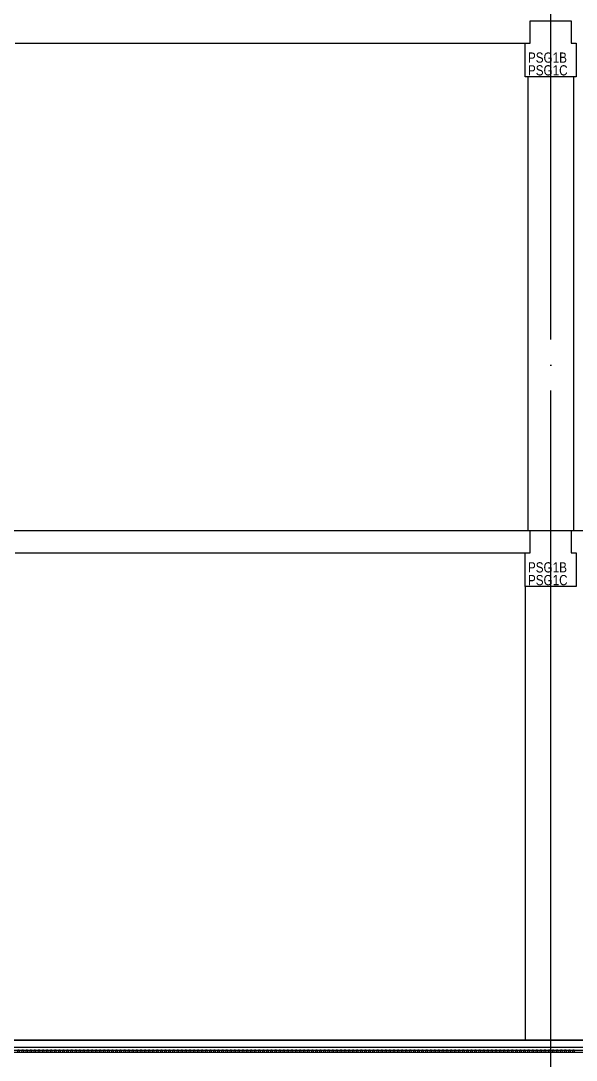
# Model space of a CAD drawing. Header units: millimetres. Extents: x 4754612 to 5801174, y 2368242 to 2777223.
# Drawn here: x 4996274 to 5007163, y 2577360 to 2597750 of the extents above; entities that cross this region are included whole.
import ezdxf
from ezdxf.enums import TextEntityAlignment as Align

# ---------------------------------------------------------------- set-up
doc = ezdxf.new("R2010")
doc.units = ezdxf.units.MM
doc.header["$LTSCALE"] = 1000
doc.linetypes.add('CEN', pattern=[6.2, 6, -0.1, 0, -0.1])
doc.layers.get('DEFPOINTS').update_dxf_attribs({"color": 151})
for name, color, linetype in [('A-ELE-8', 8, 'Continuous'), ('A-HAT-251', 251, 'Continuous'), ('A-중심선', 10, 'CEN'), ('CON', 2, 'Continuous'), ('ELE-2', 4, 'Continuous'), ('ELE06', 6, 'Continuous')]:
    doc.layers.add(name, color=color, linetype=linetype)
doc.styles.add('A.NARROW', font='ARIALN.TTF')

# ---------------------------------------------------------------- blocks, each defined once
blk = doc.blocks.new('*U33')
at = {"layer": 'A-HAT-251'}
for points in [[(30871, 0), (30843, 0), (30831, 45), (30803, 45), (30791, 0)], [(30951, 0), (30923, 0), (30911, 45), (30883, 45), (30871, 0)], [(31031, 0), (31003, 0), (30991, 45), (30963, 45), (30951, 0)], [(31111, 0), (31083, 0), (31071, 45), (31043, 45), (31031, 0)], [(31191, 0), (31163, 0), (31151, 45), (31123, 45), (31111, 0)], [(31271, 0), (31243, 0), (31231, 45), (31203, 45), (31191, 0)], [(31351, 0), (31323, 0), (31311, 45), (31283, 45), (31271, 0)], [(31431, 0), (31403, 0), (31391, 45), (31363, 45), (31351, 0)], [(31511, 0), (31483, 0), (31471, 45), (31443, 45), (31431, 0)], [(31591, 0), (31563, 0), (31551, 45), (31523, 45), (31511, 0)], [(31671, 0), (31643, 0), (31631, 45), (31603, 45), (31591, 0)], [(31751, 0), (31723, 0), (31711, 45), (31683, 45), (31671, 0)], [(31831, 0), (31803, 0), (31791, 45), (31763, 45), (31751, 0)], [(31911, 0), (31883, 0), (31871, 45), (31843, 45), (31831, 0)], [(31991, 0), (31963, 0), (31951, 45), (31923, 45), (31911, 0)], [(32071, 0), (32043, 0), (32031, 45), (32003, 45), (31991, 0)], [(32151, 0), (32123, 0), (32111, 45), (32083, 45), (32071, 0)], [(32231, 0), (32203, 0), (32191, 45), (32163, 45), (32151, 0)], [(32311, 0), (32283, 0), (32271, 45), (32243, 45), (32231, 0)], [(32391, 0), (32363, 0), (32351, 45), (32323, 45), (32311, 0)], [(32471, 0), (32443, 0), (32431, 45), (32403, 45), (32391, 0)], [(32551, 0), (32523, 0), (32511, 45), (32483, 45), (32471, 0)], [(32631, 0), (32603, 0), (32591, 45), (32563, 45), (32551, 0)], [(32711, 0), (32683, 0), (32671, 45), (32643, 45), (32631, 0)], [(32791, 0), (32763, 0), (32751, 45), (32723, 45), (32711, 0)], [(32871, 0), (32843, 0), (32831, 45), (32803, 45), (32791, 0)], [(32951, 0), (32923, 0), (32911, 45), (32883, 45), (32871, 0)], [(33031, 0), (33003, 0), (32991, 45), (32963, 45), (32951, 0)], [(33111, 0), (33083, 0), (33071, 45), (33043, 45), (33031, 0)], [(33191, 0), (33163, 0), (33151, 45), (33123, 45), (33111, 0)], [(33271, 0), (33243, 0), (33231, 45), (33203, 45), (33191, 0)], [(33351, 0), (33323, 0), (33311, 45), (33283, 45), (33271, 0)], [(33431, 0), (33403, 0), (33391, 45), (33363, 45), (33351, 0)], [(33511, 0), (33483, 0), (33471, 45), (33443, 45), (33431, 0)], [(33591, 0), (33563, 0), (33551, 45), (33523, 45), (33511, 0)], [(33671, 0), (33643, 0), (33631, 45), (33603, 45), (33591, 0)], [(33751, 0), (33723, 0), (33711, 45), (33683, 45), (33671, 0)], [(33831, 0), (33803, 0), (33791, 45), (33763, 45), (33751, 0)], [(33911, 0), (33883, 0), (33871, 45), (33843, 45), (33831, 0)], [(33991, 0), (33963, 0), (33951, 45), (33923, 45), (33911, 0)], [(34071, 0), (34043, 0), (34031, 45), (34003, 45), (33991, 0)], [(34151, 0), (34123, 0), (34111, 45), (34083, 45), (34071, 0)], [(34231, 0), (34203, 0), (34191, 45), (34163, 45), (34151, 0)], [(34311, 0), (34283, 0), (34271, 45), (34243, 45), (34231, 0)], [(34391, 0), (34363, 0), (34351, 45), (34323, 45), (34311, 0)], [(34471, 0), (34443, 0), (34431, 45), (34403, 45), (34391, 0)], [(34551, 0), (34523, 0), (34511, 45), (34483, 45), (34471, 0)], [(34631, 0), (34603, 0), (34591, 45), (34563, 45), (34551, 0)], [(34711, 0), (34683, 0), (34671, 45), (34643, 45), (34631, 0)], [(34791, 0), (34763, 0), (34751, 45), (34723, 45), (34711, 0)], [(34871, 0), (34843, 0), (34831, 45), (34803, 45), (34791, 0)], [(34951, 0), (34923, 0), (34911, 45), (34883, 45), (34871, 0)], [(35031, 0), (35003, 0), (34991, 45), (34963, 45), (34951, 0)], [(35111, 0), (35083, 0), (35071, 45), (35043, 45), (35031, 0)], [(35191, 0), (35163, 0), (35151, 45), (35123, 45), (35111, 0)], [(35271, 0), (35243, 0), (35231, 45), (35203, 45), (35191, 0)], [(35351, 0), (35323, 0), (35311, 45), (35283, 45), (35271, 0)], [(35431, 0), (35403, 0), (35391, 45), (35363, 45), (35351, 0)], [(35511, 0), (35483, 0), (35471, 45), (35443, 45), (35431, 0)], [(35591, 0), (35563, 0), (35551, 45), (35523, 45), (35511, 0)], [(35671, 0), (35643, 0), (35631, 45), (35603, 45), (35591, 0)], [(35751, 0), (35723, 0), (35711, 45), (35683, 45), (35671, 0)], [(35831, 0), (35803, 0), (35791, 45), (35763, 45), (35751, 0)], [(35911, 0), (35883, 0), (35871, 45), (35843, 45), (35831, 0)], [(35991, 0), (35963, 0), (35951, 45), (35923, 45), (35911, 0)], [(36071, 0), (36043, 0), (36031, 45), (36003, 45), (35991, 0)], [(36151, 0), (36123, 0), (36111, 45), (36083, 45), (36071, 0)], [(36231, 0), (36203, 0), (36191, 45), (36163, 45), (36151, 0)], [(36311, 0), (36283, 0), (36271, 45), (36243, 45), (36231, 0)], [(36391, 0), (36363, 0), (36351, 45), (36323, 45), (36311, 0)], [(36471, 0), (36443, 0), (36431, 45), (36403, 45), (36391, 0)], [(36551, 0), (36523, 0), (36511, 45), (36483, 45), (36471, 0)], [(36631, 0), (36603, 0), (36591, 45), (36563, 45), (36551, 0)], [(36711, 0), (36683, 0), (36671, 45), (36643, 45), (36631, 0)], [(36791, 0), (36763, 0), (36751, 45), (36723, 45), (36711, 0)], [(36871, 0), (36843, 0), (36831, 45), (36803, 45), (36791, 0)], [(36951, 0), (36923, 0), (36911, 45), (36883, 45), (36871, 0)], [(37031, 0), (37003, 0), (36991, 45), (36963, 45), (36951, 0)], [(37111, 0), (37083, 0), (37071, 45), (37043, 45), (37031, 0)], [(37191, 0), (37163, 0), (37151, 45), (37123, 45), (37111, 0)], [(37271, 0), (37243, 0), (37231, 45), (37203, 45), (37191, 0)], [(37351, 0), (37323, 0), (37311, 45), (37283, 45), (37271, 0)], [(37431, 0), (37403, 0), (37391, 45), (37363, 45), (37351, 0)], [(37511, 0), (37483, 0), (37471, 45), (37443, 45), (37431, 0)], [(37591, 0), (37563, 0), (37551, 45), (37523, 45), (37511, 0)], [(37671, 0), (37643, 0), (37631, 45), (37603, 45), (37591, 0)], [(37751, 0), (37723, 0), (37711, 45), (37683, 45), (37671, 0)], [(37831, 0), (37803, 0), (37791, 45), (37763, 45), (37751, 0)], [(37911, 0), (37883, 0), (37871, 45), (37843, 45), (37831, 0)], [(37991, 0), (37963, 0), (37951, 45), (37923, 45), (37911, 0)], [(38071, 0), (38043, 0), (38031, 45), (38003, 45), (37991, 0)], [(38151, 0), (38123, 0), (38111, 45), (38083, 45), (38071, 0)], [(38231, 0), (38203, 0), (38191, 45), (38163, 45), (38151, 0)], [(38311, 0), (38283, 0), (38271, 45), (38243, 45), (38231, 0)], [(38391, 0), (38363, 0), (38351, 45), (38323, 45), (38311, 0)], [(38471, 0), (38443, 0), (38431, 45), (38403, 45), (38391, 0)], [(38551, 0), (38523, 0), (38511, 45), (38483, 45), (38471, 0)], [(38631, 0), (38603, 0), (38591, 45), (38563, 45), (38551, 0)], [(38711, 0), (38683, 0), (38671, 45), (38643, 45), (38631, 0)], [(38791, 0), (38763, 0), (38751, 45), (38723, 45), (38711, 0)], [(38871, 0), (38843, 0), (38831, 45), (38803, 45), (38791, 0)], [(38951, 0), (38923, 0), (38911, 45), (38883, 45), (38871, 0)], [(39031, 0), (39003, 0), (38991, 45), (38963, 45), (38951, 0)], [(39111, 0), (39083, 0), (39071, 45), (39043, 45), (39031, 0)], [(39191, 0), (39163, 0), (39151, 45), (39123, 45), (39111, 0)], [(39271, 0), (39243, 0), (39231, 45), (39203, 45), (39191, 0)], [(39351, 0), (39323, 0), (39311, 45), (39283, 45), (39271, 0)], [(39431, 0), (39403, 0), (39391, 45), (39363, 45), (39351, 0)], [(39511, 0), (39483, 0), (39471, 45), (39443, 45), (39431, 0)], [(39591, 0), (39563, 0), (39551, 45), (39523, 45), (39511, 0)], [(39671, 0), (39643, 0), (39631, 45), (39603, 45), (39591, 0)], [(39751, 0), (39723, 0), (39711, 45), (39683, 45), (39671, 0)], [(39831, 0), (39803, 0), (39791, 45), (39763, 45), (39751, 0)], [(39911, 0), (39883, 0), (39871, 45), (39843, 45), (39831, 0)], [(39991, 0), (39963, 0), (39951, 45), (39923, 45), (39911, 0)], [(40071, 0), (40043, 0), (40031, 45), (40003, 45), (39991, 0)], [(40151, 0), (40123, 0), (40111, 45), (40083, 45), (40071, 0)], [(40231, 0), (40203, 0), (40191, 45), (40163, 45), (40151, 0)], [(40311, 0), (40283, 0), (40271, 45), (40243, 45), (40231, 0)], [(40391, 0), (40363, 0), (40351, 45), (40323, 45), (40311, 0)], [(40471, 0), (40443, 0), (40431, 45), (40403, 45), (40391, 0)], [(40551, 0), (40523, 0), (40511, 45), (40483, 45), (40471, 0)], [(40631, 0), (40603, 0), (40591, 45), (40563, 45), (40551, 0)], [(40711, 0), (40683, 0), (40671, 45), (40643, 45), (40631, 0)], [(40791, 0), (40763, 0), (40751, 45), (40723, 45), (40711, 0)], [(40871, 0), (40843, 0), (40831, 45), (40803, 45), (40791, 0)], [(40951, 0), (40923, 0), (40911, 45), (40883, 45), (40871, 0)], [(41031, 0), (41003, 0), (40991, 45), (40963, 45), (40951, 0)], [(41111, 0), (41083, 0), (41071, 45), (41043, 45), (41031, 0)], [(41191, 0), (41163, 0), (41151, 45), (41123, 45), (41111, 0)], [(41271, 0), (41243, 0), (41231, 45), (41203, 45), (41191, 0)], [(41351, 0), (41323, 0), (41311, 45), (41283, 45), (41271, 0)], [(41431, 0), (41403, 0), (41391, 45), (41363, 45), (41351, 0)], [(41511, 0), (41483, 0), (41471, 45), (41443, 45), (41431, 0)], [(41591, 0), (41563, 0), (41551, 45), (41523, 45), (41511, 0)], [(41671, 0), (41643, 0), (41631, 45), (41603, 45), (41591, 0)], [(41751, 0), (41723, 0), (41711, 45), (41683, 45), (41671, 0)]]:
    blk.add_lwpolyline(points, dxfattribs=at)
blk = doc.blocks.new('zw$CF19')
at = {"layer": 'CON'}
blk.add_lwpolyline([(-500, -1100), (-500, -440), (-400, -440), (-400, 0), (400, 0), (400, -440), (500, -440), (500, -1100)], close=True, dxfattribs=at)
at = {"layer": 'DEFPOINTS', "style": 'A.NARROW'}
for s, p in [('PSG1B', (-446, -722, 0)), ('PSG1C', (-446, -972, 0))]:
    blk.add_text(s, height=200, dxfattribs=at).set_placement(p, align=Align.MIDDLE_LEFT)

msp = doc.modelspace()

# ---------------------------------------------------------------- linework, layer by layer
at = {"layer": 'A-ELE-8'}
for p, q in [((5006213.3, 2596649.621), (5006213.3, 2587749.621)), ((5007113.3, 2596649.621), (5007113.3, 2587749.621)), ((5006163.3, 2586649.621), (5006163.3, 2577749.621))]:
    msp.add_line(p, q, dxfattribs=at)
at = {"layer": 'A-중심선', "ltscale": 5}
for p, q in [((5006663.3, 2560495.412), (5006663.3, 2645427.791)), ((4867905.529, 2587749.621), (5176073.3, 2587749.621)), ((4867905.529, 2577749.621), (5176073.3, 2577749.621))]:
    msp.add_line(p, q, dxfattribs=at)
at = {"layer": 'CON'}
for p, q in [((4996163.3, 2597309.621), (5006163.3, 2597309.621)), ((4907563.3, 2587749.621), (5116763.3, 2587749.621)), ((4996163.3, 2587309.621), (5006163.3, 2587309.621)), ((5116763.3, 2577509.621), (4908363.3, 2577509.621))]:
    msp.add_line(p, q, dxfattribs=at)
at = {"layer": 'ELE-2'}
for p, q in [((5116763.3, 2577749.621), (4908363.3, 2577749.621)), ((4908363.3, 2577614.621), (5116763.3, 2577614.621)), ((4908363.3, 2577554.621), (5116763.3, 2577554.621))]:
    msp.add_line(p, q, dxfattribs=at)

# ---------------------------------------------------------------- block references
at = {"layer": 'CON'}
for p in [(5006663.3, 2597749.621), (5006663.3, 2587749.621)]:
    msp.add_blockref('zw$CF19', p, dxfattribs=at)
at = {"layer": 'ELE06', "color": 6, "xscale": 1.000013798092659, "yscale": 1.000013798092659, "zscale": 1.000013798092659}
msp.add_blockref('*U33', (4965413.445, 2577509.621), dxfattribs=at)

doc.saveas('drawing.dxf')
